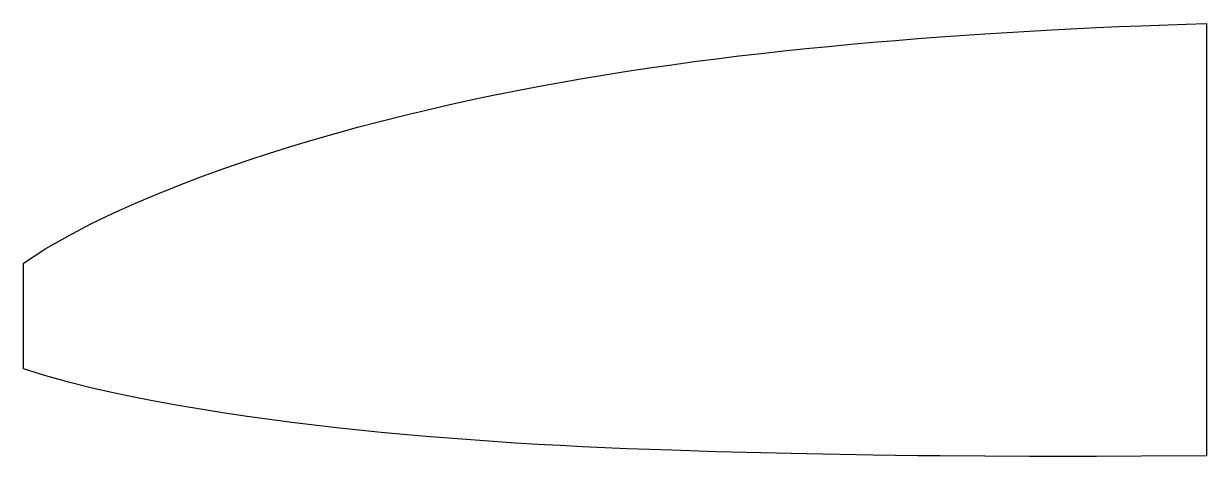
# Model space of a CAD drawing. Header units: millimetres. Extents: x 4 to 65.5, y -6.3 to 16.2.
import ezdxf

# ---------------------------------------------------------------- set-up
doc = ezdxf.new("R2010")
doc.units = ezdxf.units.MM
doc.layers.add('CUT', color=1, linetype='Continuous')

msp = doc.modelspace()

# ---------------------------------------------------------------- linework, layer by layer
at = {"layer": 'CUT'}
msp.add_lwpolyline([(65.451, -6.275), (62.071, -6.299), (59.749, -6.309), (56.264, -6.309), (53.941, -6.3), (51.619, -6.284), (50.457, -6.274), (48.134, -6.243), (44.65, -6.183), (42.327, -6.131), (40.004, -6.068), (37.681, -5.996), (36.52, -5.956), (35.359, -5.91), (33.036, -5.808), (31.874, -5.749), (30.713, -5.685), (29.551, -5.616), (28.39, -5.54), (27.229, -5.459), (26.067, -5.371), (24.906, -5.277), (23.744, -5.176), (22.583, -5.068), (21.421, -4.952), (20.26, -4.827), (19.099, -4.694), (17.937, -4.554), (16.776, -4.4), (15.614, -4.238), (14.453, -4.065), (13.291, -3.88), (12.13, -3.684), (10.969, -3.476), (9.807, -3.25), (8.646, -3.004), (7.484, -2.741), (6.323, -2.455), (5.161, -2.134), (4, -1.764), (4, 3.734), (5.161, 4.485), (6.323, 5.157), (7.484, 5.768), (8.646, 6.329), (9.807, 6.849), (10.969, 7.339), (12.13, 7.803), (13.291, 8.243), (14.453, 8.66), (15.614, 9.06), (16.776, 9.443), (17.937, 9.81), (19.099, 10.156), (20.26, 10.488), (21.421, 10.807), (22.583, 11.113), (23.744, 11.406), (24.906, 11.686), (26.067, 11.954), (27.229, 12.209), (28.39, 12.456), (29.551, 12.687), (30.713, 12.91), (31.874, 13.123), (33.036, 13.326), (34.197, 13.519), (35.359, 13.702), (36.52, 13.876), (37.681, 14.043), (38.843, 14.202), (40.004, 14.352), (41.166, 14.495), (42.327, 14.631), (43.489, 14.758), (44.65, 14.881), (45.811, 14.995), (46.973, 15.104), (48.134, 15.209), (49.296, 15.307), (50.457, 15.402), (51.619, 15.488), (53.941, 15.65), (55.103, 15.722), (57.426, 15.854), (59.749, 15.969), (60.91, 16.02), (62.071, 16.066), (64.394, 16.145), (65.451, 16.175)], close=True, dxfattribs=at)

doc.saveas('drawing.dxf')
